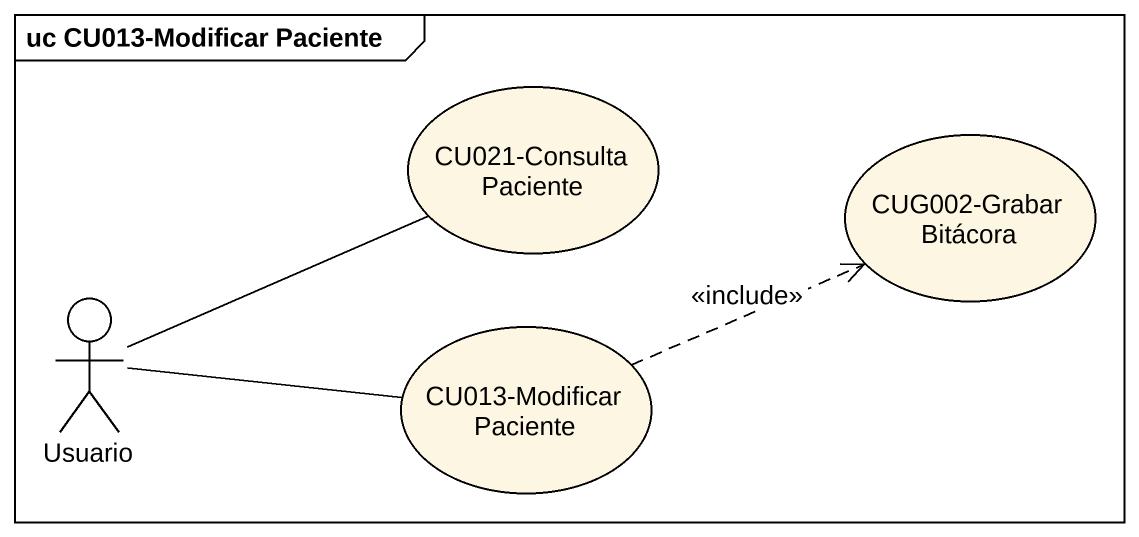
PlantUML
@startuml
mainframe uc CU013-Modificar Paciente
usecase "CU021-Consulta Paciente" as CU021_Consulta_Paciente
usecase "CUG002-Grabar Bitácora" as CUG002_Grabar_Bitácora
actor Usuario
usecase "CU013-Modificar Paciente" as CU013_Modificar_Paciente
Usuario -right- CU021_Consulta_Paciente
Usuario -right- CU013_Modificar_Paciente
CU013_Modificar_Paciente .right.> CUG002_Grabar_Bitácora : <<include>>
@enduml
